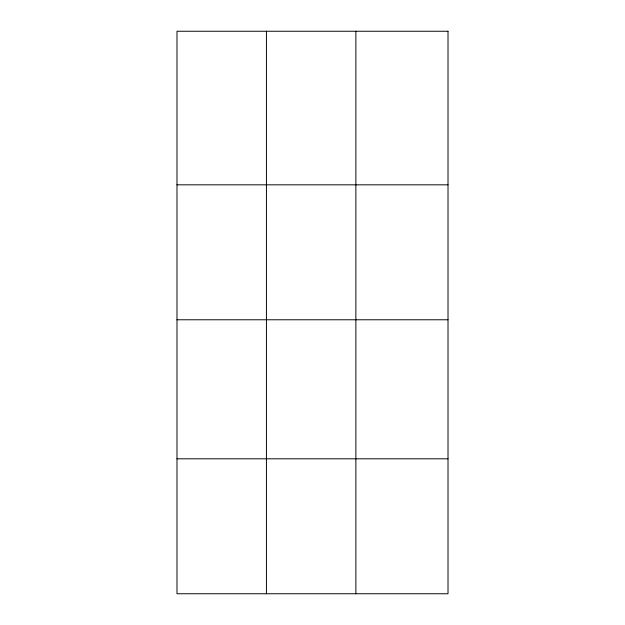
<?xml version="1.0" encoding="UTF-8"?>
<svg xmlns="http://www.w3.org/2000/svg" width="625" height="625" viewBox="0 0 625 625"><rect width="100%" height="100%" fill="white"/><g stroke="black" fill="none" stroke-linecap="round" stroke-linejoin="round"><path stroke-width="0.94" d="M176.984 184.828L448.016 184.828M176.984 319.773L448.016 319.773M176.984 458.805L448.016 458.805M355.867 31.25L355.867 593.75M266.43 31.25L266.43 593.75M448.016 31.25L176.984 31.25L176.984 593.75L448.016 593.75L448.016 31.25"/></g></svg>
